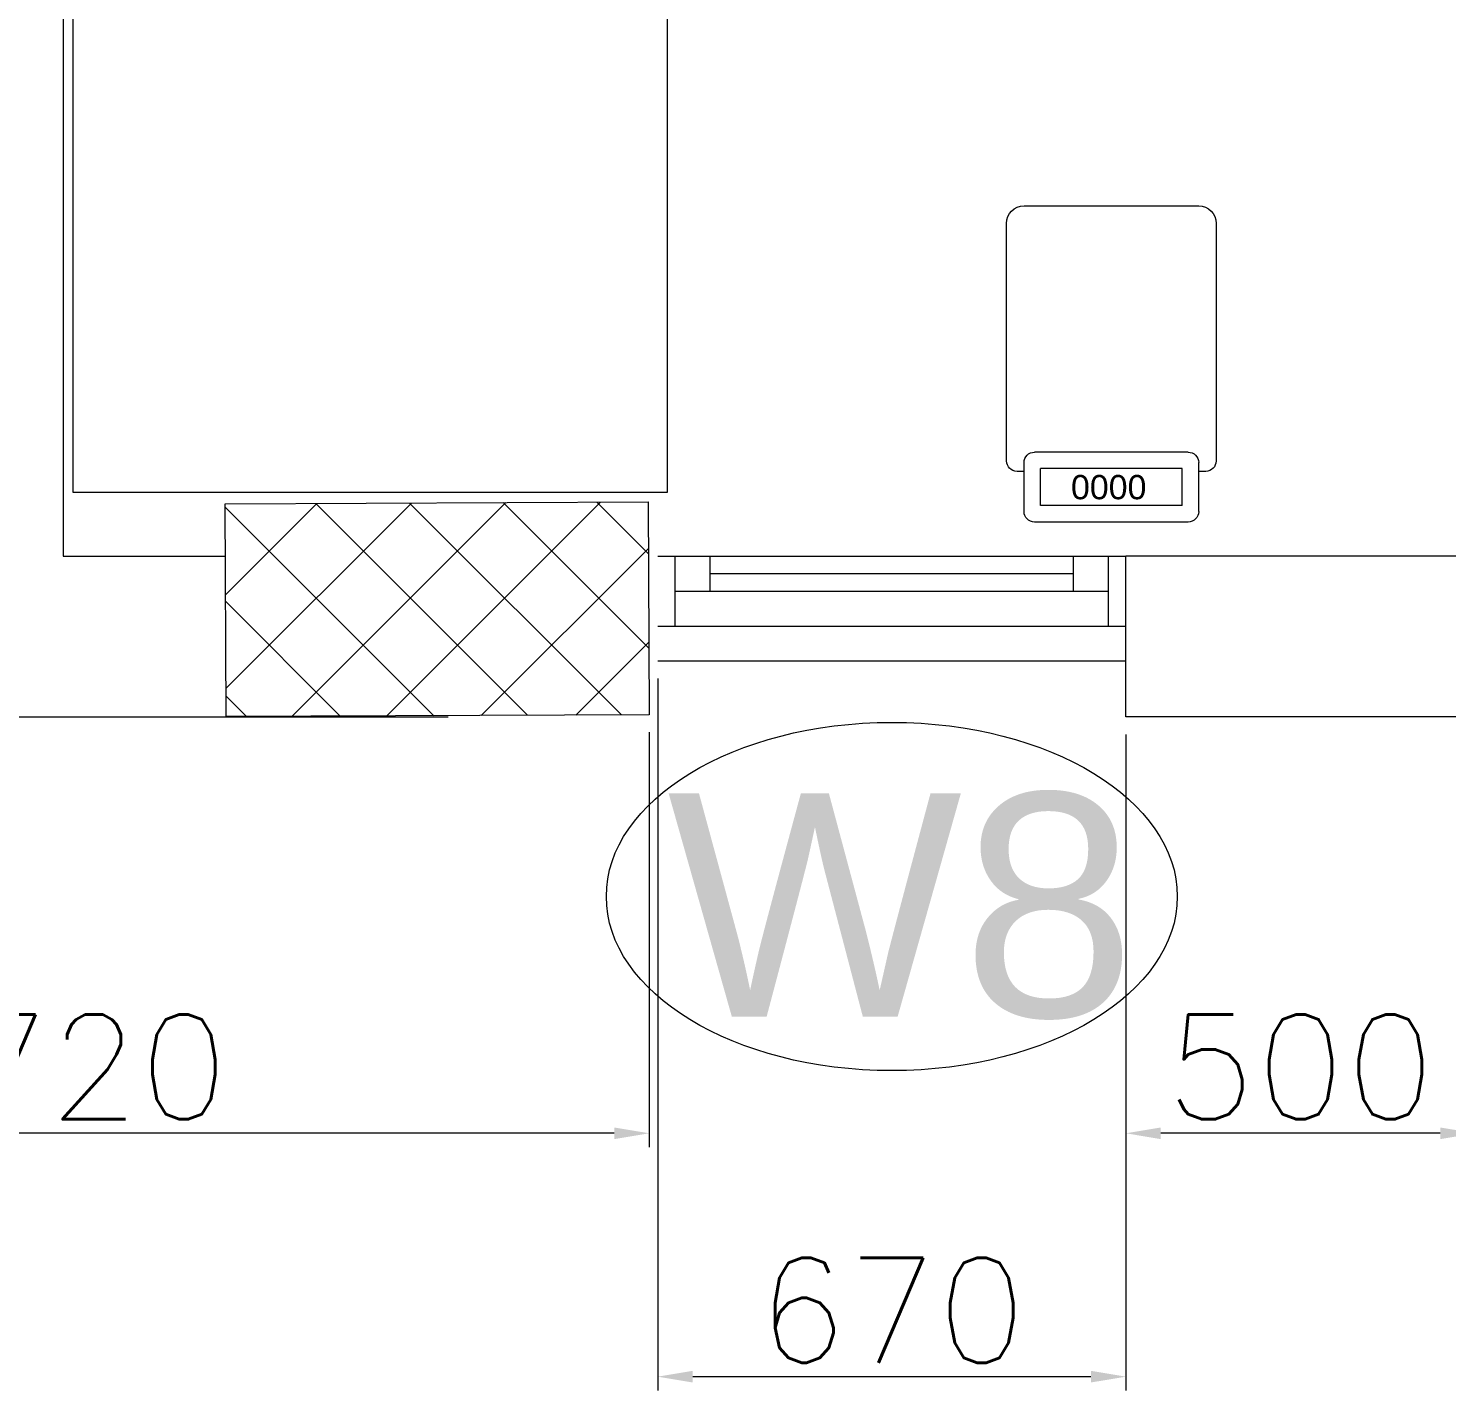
# Model space of a CAD drawing. Header units: millimetres. Extents: x -2143172 to 5255, y -610845 to 279739.
# Drawn here: x -1140815 to -1138785, y -595582 to -593632 of the extents above; entities that cross this region are included whole.
import ezdxf

# ---------------------------------------------------------------- set-up
doc = ezdxf.new("R2010")
doc.units = ezdxf.units.MM
doc.header["$LTSCALE"] = 30
doc.layers.get('0').update_dxf_attribs({"lineweight": 5})
doc.layers.get('Defpoints').update_dxf_attribs({"lineweight": 5})
for name, color, linetype, lineweight in [('Al Window tag', 5, 'Continuous', 5), ('Aluminum', 7, 'Continuous', 5), ('C-HYDR-CTCH', 6, 'Continuous', 5), ('dims.', 152, 'Continuous', 5), ('Hatch', 252, 'Continuous', 5), ('LOADING', 163, 'Continuous', 5), ('Structure', 20, 'Continuous', 5), ('Walls', 32, 'Continuous', 5)]:
    doc.layers.add(name, color=color, linetype=linetype, lineweight=lineweight)
doc.styles.add('SIMPLEX', font='SIMPLEX.shx', dxfattribs={"height": 150})
doc.styles.get("Standard").update_dxf_attribs({"font": ''})
doc.styles.add('TTLB-A0-JeddahDP$0$swis721', font='swiss.ttf')
doc.styles.get('Standard').set_extended_font_data('@Arial Unicode MS')
doc.dimstyles.new('Buk', dxfattribs={"dimtxt": 150, "dimasz": 50, "dimexe": 20, "dimexo": 25, "dimgap": 20, "dimtad": 1, "dimdec": 0, "dimrnd": 5, "dimdsep": 46, "dimtxsty": 'SIMPLEX', "dimcen": 0, "dimdle": 20, "dimclrd": 256, "dimclre": 256, "dimclrt": 256, "dimadec": 0, "dimazin": 0, "dimtfac": 0.0075, "dimtdec": 0, "dimtmove": 1, "dimatfit": 2, "dimldrblk": 'ARCHTICK', "dimfxl": 1, "dimtolj": 1, "dimtzin": 0, "dimlwd": -1, "dimlwe": -1, "dimarcsym": 0})

# ---------------------------------------------------------------- blocks, each defined once
blk = doc.blocks.new('*D786')
at = {"layer": 'Defpoints', "color": 0, "transparency": 16777216}
for p in [(-1139244, -594618.1), (-1138744, -594618.1), (-1139244, -595214)]:
    blk.add_point(p, dxfattribs=at)
at = {"layer": 'dims.', "linetype": 'Continuous', "transparency": 16777216}
for p, q in [((-1139244, -594643.1), (-1139244, -595234)), ((-1138744, -594643.1), (-1138744, -595234))]:
    blk.add_line(p, q, dxfattribs=at)
at = {"layer": 'dims.', "transparency": 16777216}
blk.add_line((-1138794, -595214), (-1139194, -595214), dxfattribs=at)
for points in [[(-1139194, -595205.7), (-1139194, -595222.4), (-1139244, -595214)], [(-1138794, -595205.7), (-1138794, -595222.4), (-1138744, -595214)]]:
    blk.add_solid(points, dxfattribs=at)
at = {"layer": 'dims.', "transparency": 16777216, "insert": (-1138994, -595119), "char_height": 150, "attachment_point": 5, "style": 'SIMPLEX'}
blk.add_mtext('\\A1;500', dxfattribs=at)
blk = doc.blocks.new('_ArchTick')
at = {"color": 0, "linetype": 'ByBlock', "const_width": 0.15}
blk.add_lwpolyline([(-0.5, -0.5), (0.5, 0.5)], dxfattribs=at)
blk = doc.blocks.new('*D787')
at = {"layer": 'Defpoints', "color": 0, "transparency": 16777216}
for p in [(-1139914, -594538.1), (-1139244, -594618.1), (-1139914, -595562.4)]:
    blk.add_point(p, dxfattribs=at)
at = {"layer": 'dims.', "linetype": 'Continuous', "transparency": 16777216}
for p, q in [((-1139914, -594563.1), (-1139914, -595582.4)), ((-1139244, -594643.1), (-1139244, -595582.4))]:
    blk.add_line(p, q, dxfattribs=at)
at = {"layer": 'dims.', "transparency": 16777216}
blk.add_line((-1139294, -595562.4), (-1139864, -595562.4), dxfattribs=at)
for points in [[(-1139864, -595554), (-1139864, -595570.7), (-1139914, -595562.4)], [(-1139294, -595554), (-1139294, -595570.7), (-1139244, -595562.4)]]:
    blk.add_solid(points, dxfattribs=at)
at = {"layer": 'dims.', "transparency": 16777216, "insert": (-1139579, -595467.4), "char_height": 150, "attachment_point": 5, "style": 'SIMPLEX'}
blk.add_mtext('\\A1;670', dxfattribs=at)
blk = doc.blocks.new('*D788')
at = {"layer": 'Defpoints', "color": 0, "transparency": 16777216}
for p in [(-1141644, -594618.1), (-1139926.3, -594614.9), (-1141644, -595214)]:
    blk.add_point(p, dxfattribs=at)
at = {"layer": 'dims.', "linetype": 'Continuous', "transparency": 16777216}
for p, q in [((-1139926.3, -594639.9), (-1139926.3, -595234)), ((-1141644, -594643.1), (-1141644, -595234))]:
    blk.add_line(p, q, dxfattribs=at)
at = {"layer": 'dims.', "transparency": 16777216}
blk.add_line((-1139976.3, -595214), (-1141594, -595214), dxfattribs=at)
for points in [[(-1141594, -595205.7), (-1141594, -595222.4), (-1141644, -595214)], [(-1139976.3, -595205.7), (-1139976.3, -595222.4), (-1139926.3, -595214)]]:
    blk.add_solid(points, dxfattribs=at)
at = {"layer": 'dims.', "transparency": 16777216, "insert": (-1140785.2, -595119), "char_height": 150, "attachment_point": 5, "style": 'SIMPLEX'}
blk.add_mtext('\\A1;1720', dxfattribs=at)
blk = doc.blocks.new('A$C47696aed')
at = {"layer": 'Hatch'}
h = blk.add_hatch(dxfattribs=at)
h.set_pattern_fill('ANSI37', color=256, scale=30)
h.paths.add_polyline_path([(50952.7, 21917.9), (50348.7, 21909.7), (50352.6, 21621.3), (50956.6, 21629.5)])
h.paths.add_polyline_path([(43791.9, 21910.1), (43208.4, 21904.7), (43188.5, 21613.3), (43772, 21618.7)])
h.paths.add_polyline_path([(29414.9, 21902.8), (28815.8, 21898.7), (28810.1, 21605.6), (29409.2, 21609.7)])
h.paths.add_polyline_path([(36600.2, 21904.9), (35999, 21897.4), (35990.7, 21611.8), (36591.9, 21619.3)])
h.paths.add_polyline_path([(22195.7, 21912), (21589.3, 21890.2), (21603.8, 21597.6), (22210.2, 21619.5)])
h.paths.add_polyline_path([(15459.1, 21901.7), (14237.2, 21925.6), (14230.7, 21629.5), (15452.7, 21605.5)])
h.paths.add_polyline_path([(15473.2, 14701.6), (14258.2, 14685.8), (14244.7, 14393.4), (15459.7, 14409.1)])
h.paths.add_polyline_path([(15447.1, 7508.4), (14244, 7492.4), (14238.3, 7199.4), (15441.4, 7215.3)])
h.paths.add_polyline_path([(15465.6, 309.7), (14269, 298.3), (14271.8, 3.8), (15468.5, 15.2)])
h.paths.add_polyline_path([(7830.6, 311.8), (7227.1, 308.1), (7237.7, 22.6), (7841.3, 26.3)])
h.paths.add_polyline_path([(7815.2, 7509.8), (7218.4, 7511.4), (7218.2, 7210.2), (7815.1, 7208.6)])
h.paths.add_polyline_path([(7825.1, 14699.4), (7205.8, 14700.6), (7195.2, 14397.6), (7814.5, 14396.4)])
h.paths.add_polyline_path([(7801.7, 21878.7), (7201.1, 21893.2), (7197.5, 21603.6), (7798.1, 21589.1)])
h.paths.add_polyline_path([(602.6, 21876.9), (0, 21899.6), (1.9, 21611.2), (604.5, 21588.5)])
h.paths.add_polyline_path([(610.4, 7498.6), (8.3, 7491.6), (11.7, 7200), (613.7, 7206.9)])
h.paths.add_polyline_path([(627.9, 303.9), (29.5, 302.9), (34.3, 2.3), (632.7, 3.3)])
h.paths.add_polyline_path([(22214.6, 317.2), (21608.9, 304.3), (21614.6, 3.1), (22220.3, 16)])
h.paths.add_polyline_path([(22208.1, 7509.7), (21613.7, 7492.1), (21615.8, 7195.5), (22210.2, 7213.1)])
h.paths.add_polyline_path([(22199.3, 14717.7), (21600.4, 14710), (21604.4, 14409.9), (22203.4, 14417.6)])
h.paths.add_polyline_path([(29399.7, 14702.4), (28797.7, 14707.1), (28802, 14415), (29403.9, 14410.3)])
h.paths.add_polyline_path([(29403.4, 7519.8), (28799.6, 7502.2), (28813, 7202.1), (29413.1, 7223.2)])
h.paths.add_polyline_path([(29419.5, 303.8), (28815.7, 310.4), (28813.3, 24.7), (29417.2, 18.1)])
h.paths.add_polyline_path([(36618, 314.2), (36020.7, 299.7), (36029.7, 0), (36627, 14.6)])
h.paths.add_polyline_path([(36610.7, 7502.6), (36009.5, 7504.5), (36010.6, 7207.3), (36611.9, 7205.4)])
h.paths.add_polyline_path([(36574.3, 14706.4), (35993.4, 14711.1), (36013.1, 14421.3), (36594, 14416.6)])
h.paths.add_polyline_path([(43777.6, 14705.7), (43180, 14719.4), (43182, 14427.5), (43779.6, 14413.8)])
h.paths.add_polyline_path([(43778.6, 7507.1), (43210.2, 7499.5), (43212, 7205.4), (43780.5, 7213)])
h.paths.add_polyline_path([(43815.7, 310), (43210.4, 307.3), (43211.8, 2.8), (43817, 5.4)])
h.paths.add_polyline_path([(50989.9, 309.5), (50401.9, 325.5), (50388.7, 18.3), (50976.7, 2.3)])
h.paths.add_polyline_path([(50974.1, 7508.9), (50370.9, 7510), (50368.9, 7213.4), (50972.2, 7212.3)])
at = {"layer": 'C-HYDR-CTCH', "color": 4, "flags": 128}
blk.add_lwpolyline([(43815.7, 310), (43817, 5.4), (43211.8, 2.8), (43210.4, 307.3), (43815.7, 310)], dxfattribs=at)
blk = doc.blocks.new('HF13461A-P')
at = {"layer": 'LOADING'}
for p, q in [((0.2579, 0.4503), (0.0379, 0.4503)), ((0.0229, 0.4353), (0.0229, 0.3653)), ((0.2493, 0.4266), (0.0466, 0.4266)), ((0.0466, 0.4266), (0.0466, 0.3739)), ((0.2493, 0.4266), (0.2493, 0.3739)), ((0.2729, 0.4353), (0.2729, 0.3653)), ((0.0229, 0.3778), (0.0129, 0.3778)), ((0.2493, 0.3739), (0.0466, 0.3739)), ((0.2829, 0.3778), (0.2729, 0.3778)), ((-0.0021, 0.3628), (-0.0021, 0.0228)), ((0.2579, 0.3503), (0.0379, 0.3503)), ((0.2979, 0.0228), (0.2979, 0.3628)), ((0.0229, -0.0022), (0.2729, -0.0022))]:
    blk.add_line(p, q, dxfattribs=at)
for centre, radius, start, end in [((0.0379, 0.4353), 0.015, 90, 180), ((0.2579, 0.4353), 0.015, 0, 90), ((0.0129, 0.3628), 0.015, 90, 180), ((0.2829, 0.3628), 0.015, 0, 90), ((0.0379, 0.3653), 0.015, 180, 270), ((0.2579, 0.3653), 0.015, 270, 0), ((0.0229, 0.0228), 0.025, 180, 270), ((0.2729, 0.0228), 0.025, 270, 0)]:
    blk.add_arc(centre, radius, start, end, dxfattribs=at)
blk.add_text('0000', height=0.03477, dxfattribs=at).set_placement((0.0901, 0.3829))

msp = doc.modelspace()

# ---------------------------------------------------------------- linework, layer by layer
at = {"layer": 'Al Window tag'}
msp.add_ellipse((-1139579, -594875.1, 0.4), major_axis=(408.6, 0), ratio=0.610025, dxfattribs=at)
at = {"layer": 'Aluminum', "color": 219, "true_color": 0x642165}
for p, q in [((-1139914, -594388.1, 0.1), (-1139244, -594388.1, 0.1)), ((-1139889, -594488.1, 0.1), (-1139889, -594388.1, 0.1)), ((-1139839, -594438.1, 0.1), (-1139839, -594388.1, 0.1)), ((-1139319, -594438.1, 0.1), (-1139319, -594388.1, 0.1)), ((-1139269, -594488.1, 0.1), (-1139269, -594388.1, 0.1)), ((-1139319, -594413.1, 0.1), (-1139839, -594413.1, 0.1)), ((-1139889, -594438.1, 0.1), (-1139269, -594438.1, 0.1)), ((-1139914, -594488.1, 0.1), (-1139244, -594488.1, 0.1)), ((-1139244, -594538.1, 0.1), (-1139914, -594538.1, 0.1))]:
    msp.add_line(p, q, dxfattribs=at)
at = {"layer": 'LOADING', "elevation": 0.1}
msp.add_lwpolyline([(-1139900.7, -593366.7), (-1139900.7, -594296.7), (-1140750.7, -594296.7), (-1140750.7, -593366.7), (-1139900.7, -593366.7)], dxfattribs=at)
at = {"layer": 'Walls'}
for p, q in [((-1140764.8, -590368.1, 0.1), (-1140764.8, -594388.1, 0.1)), ((-1140764.8, -594388.1, 0.1), (-1140532.6, -594388.1, 0.1)), ((-1138744, -594388.1, 0.1), (-1139244, -594388.1, 0.1)), ((-1139244, -594618.1, 0.1), (-1139244, -594388.1, 0.1)), ((-1141644, -594618.1, 0.1), (-1140214, -594618.1, 0.1)), ((-1138744, -594618.1, 0.1), (-1139244, -594618.1, 0.1))]:
    msp.add_line(p, q, dxfattribs=at)

# ---------------------------------------------------------------- block references
at = {"layer": 'LOADING', "lineweight": 0, "xscale": -1000, "yscale": 1000, "zscale": 1000, "rotation": 180}
msp.add_blockref('HF13461A-P', (-1139412.7, -593888.8, 0.1), dxfattribs=at)
at = {"layer": 'Structure', "color": 3}
msp.add_blockref('A$C47696aed', (-1183743.4, -594620.4, 0.1), dxfattribs=at)

# ---------------------------------------------------------------- texts
at = {"layer": 'Al Window tag', "insert": (-1139900.5, -594727.2, 0.4), "char_height": 320, "attachment_point": 1, "style": 'TTLB-A0-JeddahDP$0$swis721'}
msp.add_mtext_dynamic_manual_height_columns('W8', width=1569.457, gutter_width=9406.5, heights=[480.3], dxfattribs=at)

# ---------------------------------------------------------------- dimensions: what is measured, and where the dimension line sits
at = {"layer": 'dims.'}
for base, p1, p2, picture, middle in [((-1139914, -595562.4, 0.1), (-1139244, -594618.1, 0.1), (-1139914, -594538.1, 0.1), '*D787', (-1139579, -595467.4, 0.1)), ((-1141644, -595214, 0.1), (-1139926.3, -594614.9, 0.1), (-1141644, -594618.1, 0.1), '*D788', (-1140785.2, -595119, 0.1)), ((-1139244, -595214, 0.1), (-1138744, -594618.1, 0.1), (-1139244, -594618.1, 0.1), '*D786', (-1138994, -595119, 0.1))]:
    dim = msp.add_linear_dim(base=base, p1=p1, p2=p2, dimstyle='Buk', dxfattribs=at)
    dim.commit()
    dim.dimension.update_dxf_attribs({"geometry": picture, "text_midpoint": middle})

doc.saveas('drawing.dxf')
